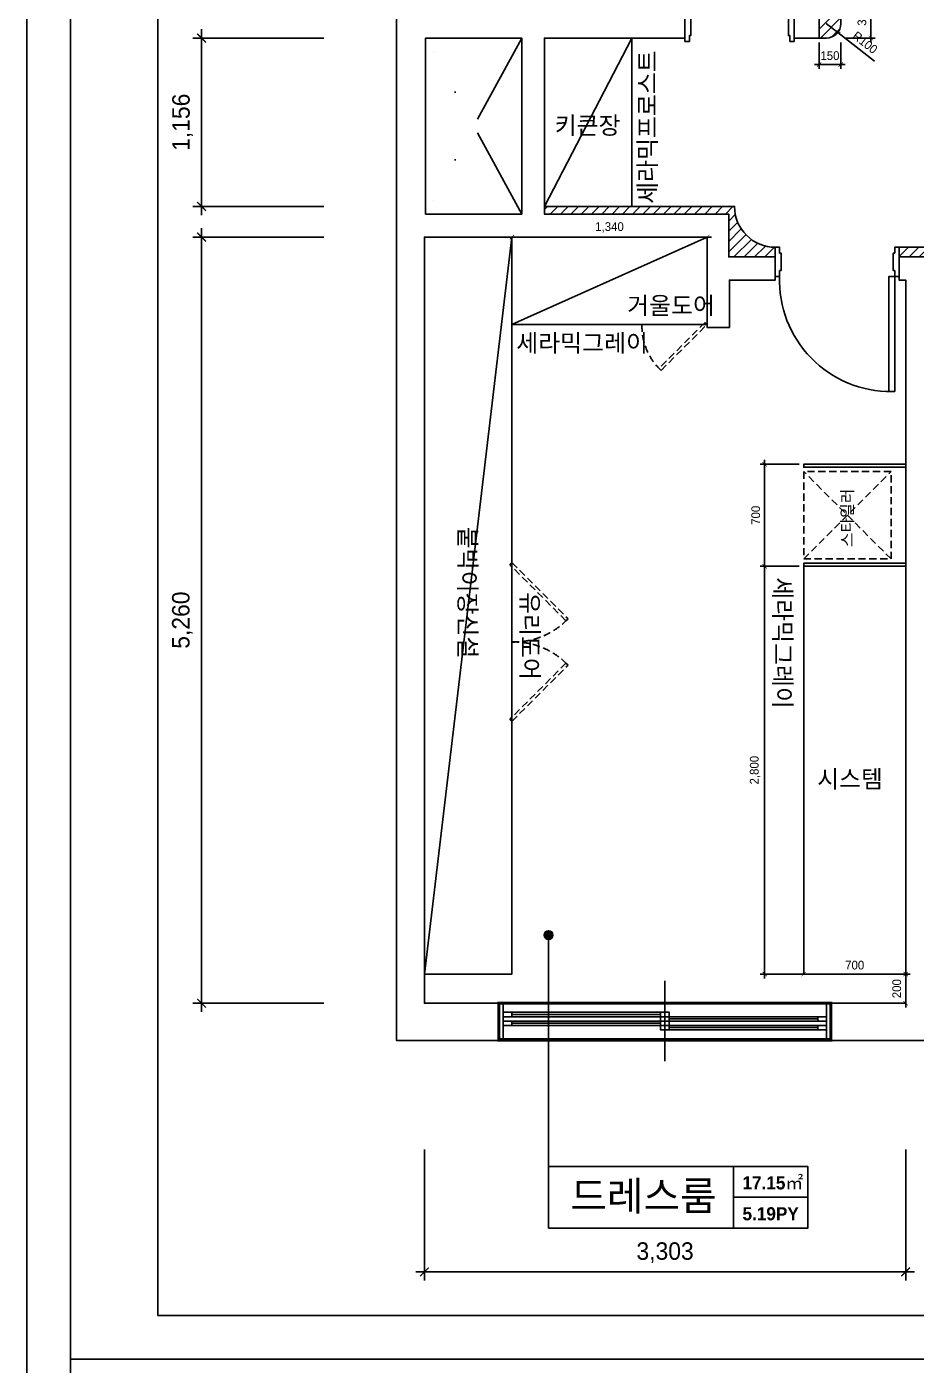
# Model space of a CAD drawing. Header units: millimetres. Extents: x 236955 to 308542, y 30900 to 88969.
# Drawn here: x 256942 to 263047, y 58389 to 67578 of the extents above; entities that cross this region are included whole.
import ezdxf
from ezdxf.enums import TextEntityAlignment as Align

# ---------------------------------------------------------------- set-up
doc = ezdxf.new("R2010")
doc.units = ezdxf.units.MM
doc.header["$LTSCALE"] = 100
doc.header["$PDMODE"] = 3
for name, pattern in [('DASHED', [0.75, 0.5, -0.25]), ('DASHEDX2', [1.5, 1, -0.5]), ('DIVIDE', [31.75, 12.7, -6.35, 0, -6.35, 0, -6.35])]:
    doc.linetypes.add(name, pattern=pattern)
doc.layers.get('DEFPOINTS').update_dxf_attribs({"color": 248})
for name, color, linetype in [('0-ELC TEXT', 7, 'Continuous'), ('03-TEXT', 3, 'Continuous'), ('03-WAL NEW', 3, 'Continuous'), ('06-FUR', 6, 'Continuous'), ('07-DIM WAL', 5, 'Continuous'), ('CO-DO-FR', 7, 'Continuous'), ('CO-DOOR', 8, 'Continuous'), ('F-OPEN', 1, 'DIVIDE'), ('F-WALL1', 2, 'Continuous'), ('F-WIN', 4, 'Continuous'), ('FORM(YOURNAME)-1', 1, 'Continuous'), ('FORM(YOURNAME)-11', 1, 'Continuous'), ('FUR', 8, 'DASHED'), ('설비', 140, 'Continuous')]:
    doc.layers.add(name, color=color, linetype=linetype)
doc.styles.add('HY 울릉도 L', font='')
doc.styles.add('YOURNAME', font='HY울릉도M.TTF')
doc.styles.add('넥슨고딕', font='NEXONLv1GothicBold.ttf')
doc.styles.add('코레일둥고', font='Korail_Round_Gothic_Medium.ttf')
doc.styles.get('HY 울릉도 L').set_extended_font_data('HY울릉도L')
doc.dimstyles.new('30', dxfattribs={"dimscale": 30, "dimtxt": 2, "dimasz": 1, "dimexe": 1, "dimexo": 1, "dimgap": 1, "dimtad": 1, "dimdec": 0, "dimrnd": 0.05, "dimdsep": 46, "dimlunit": 6, "dimtxsty": 'HY 울릉도 L', "dimblk": 'ARCHTICK', "dimcen": 2.5, "dimdle": 1, "dimclrd": 133, "dimclre": 133, "dimclrt": 30, "dimadec": 0, "dimazin": 0, "dimtfac": 1, "dimtdec": 0, "dimtix": 1, "dimtmove": 2, "dimatfit": 3, "dimldrblk": 'ARCHTICK', "dimfxl": 1, "dimlwd": -1, "dimlwe": -1, "dimarcsym": 0})
doc.dimstyles.new('60', dxfattribs={"dimscale": 60, "dimtxt": 2, "dimasz": 1, "dimexe": 1, "dimexo": 1, "dimgap": 1, "dimtad": 1, "dimdec": 0, "dimrnd": 0.05, "dimdsep": 46, "dimlunit": 6, "dimtxsty": 'HY 울릉도 L', "dimblk": 'ARCHTICK', "dimcen": 2.5, "dimdle": 1, "dimclrd": 133, "dimclre": 133, "dimclrt": 30, "dimadec": 0, "dimazin": 0, "dimtfac": 1, "dimtdec": 0, "dimtix": 1, "dimtmove": 2, "dimatfit": 3, "dimldrblk": 'ARCHTICK', "dimfxl": 1, "dimlwd": -1, "dimlwe": -1, "dimarcsym": 0})

# ---------------------------------------------------------------- blocks, each defined once
blk = doc.blocks.new('FORM-ELEVATION')
at = {"layer": 'DEFPOINTS', "color": 158}
blk.add_line((62481, -20692), (-10309, -20692), dxfattribs=at)
for points in [[(-10309, -21692), (71691, -21692), (71691, 35708), (-10309, 35708)], [(-8309, 33708), (61071, 33708), (61071, -19692), (-8309, -19692)]]:
    blk.add_lwpolyline(points, close=True, dxfattribs=at)
at = {"layer": 'FORM(YOURNAME)-11', "color": 250}
blk.add_lwpolyline([(-11309, -22692), (72691, -22692), (72691, 36708), (-11309, 36708)], close=True, dxfattribs=at)
at = {"layer": 'FORM(YOURNAME)-11', "color": 3, "style": 'YOURNAME'}
for tag, height, p in [('1', 450, (71041, -1219)), ('2', 450, (71041, -1863)), ('3', 450, (71041, -3150)), ('4', 450, (71041, -5081)), ('5', 515, (71041, -7398)), ('6', 515, (71041, -9650)), ('7', 515, (71041, -11903)), ('8', 515, (71041, -14155)), ('9', 515, (71041, -16408)), ('10', 515, (66791, -18596)), ('11', 515, (71041, -18660)), ('12', 515, (66791, -20848)), ('13', 515, (71041, -20848))]:
    blk.add_attdef(tag, text='', height=height, dxfattribs=at).set_placement(p, align=Align.MIDDLE_RIGHT)
blk = doc.blocks.new('flooor')
at = {"layer": 'CO-DO-FR'}
for points in [[(261459.6, 67678), (261459.6, 67478), (261489.6, 67478), (261489.6, 67518), (261499.6, 67518), (261499.6, 67638), (261489.6, 67638), (261489.6, 67678), (261459.6, 67678)], [(262209.6, 67678), (262209.6, 67478), (262179.6, 67478), (262179.6, 67518), (262169.6, 67518), (262169.6, 67638), (262179.6, 67638), (262179.6, 67678), (262209.6, 67678)]]:
    blk.add_lwpolyline(points, close=True, dxfattribs=at)
at = {"layer": 'F-OPEN', "ltscale": 0.5}
for p, q in [((260339.6, 66292.5), (259679.6, 67500.5)), ((260339.6, 67500.5), (259679.6, 66292.5))]:
    blk.add_line(p, q, dxfattribs=at)
at = {"layer": 'F-WALL1'}
for points in [[(262379.6, 68300.5), (262379.6, 67500.5), (262209.6, 67500.5), (262209.5, 69336.5)], [(261459.6, 67655.5), (261459.6, 67500.5), (260494.6, 67500.5), (260494.6, 66292.5), (261759.6, 66292.5), (261759.6, 65997.5), (262079.6, 65997.5), (262079.6, 65839.5), (261764.6, 65839.5), (261764.6, 65514.5), (261611.6, 65514.5), (261611.6, 66134.5), (259671.6, 66134.5), (259671.6, 60874.5), (260181.6, 60874.5), (260181.6, 60619.5), (259479.6, 60619.5), (259479.6, 69575.5)], [(263664.6, 60619.5), (262461.6, 60619.5), (262461.6, 60874.5), (262974.6, 60874.5), (262974.6, 65839.5), (262929.6, 65839.5), (262929.6, 65997.5), (263209.6, 65997.5), (263209.6, 65839.5), (263164.6, 65839.5), (263164.6, 60874.5), (263664.6, 60874.5), (263664.6, 60619.5), (263686.3, 60619.5)]]:
    blk.add_lwpolyline(points, dxfattribs=at)
blk.add_lwpolyline([(259679.6, 66292.5), (260339.6, 66292.5), (260339.6, 67500.5), (259679.6, 67500.5)], close=True, dxfattribs=at)
at = {"layer": 'F-WIN'}
for p, q in [((261321.6, 61027.9), (261321.6, 60476.1)), ((262461.6, 60874.5), (260181.6, 60874.5)), ((260181.6, 60874.5), (260181.6, 60629.5)), ((260211.6, 60874.5), (260211.6, 60629.5)), ((262431.6, 60629.5), (262431.6, 60874.5)), ((262461.6, 60629.5), (262461.6, 60874.5)), ((261291.6, 60812), (260271.6, 60812)), ((260271.6, 60797), (261291.6, 60797)), ((261291.6, 60782), (260271.6, 60782)), ((261291.6, 60752), (260271.6, 60752)), ((262371.6, 60782), (261351.6, 60782)), ((261351.6, 60767), (262371.6, 60767)), ((262371.6, 60752), (261351.6, 60752)), ((260271.6, 60737), (261291.6, 60737)), ((261291.6, 60722), (260271.6, 60722)), ((262371.6, 60722), (261351.6, 60722)), ((261351.6, 60707), (262371.6, 60707)), ((262371.6, 60692), (261351.6, 60692)), ((260181.6, 60629.5), (262461.6, 60629.5))]:
    blk.add_line(p, q, dxfattribs=at)
for points in [[(260211.6, 60812), (260211.6, 60782), (260271.6, 60782), (260271.6, 60812)], [(260211.6, 60752), (260211.6, 60722), (260271.6, 60722), (260271.6, 60752)], [(261291.6, 60812), (261291.6, 60782), (261351.6, 60782), (261351.6, 60812)], [(261291.6, 60782), (261291.6, 60752), (261351.6, 60752), (261351.6, 60782)], [(262371.6, 60782), (262371.6, 60752), (262431.6, 60752), (262431.6, 60782)], [(261291.6, 60722), (261291.6, 60692), (261351.6, 60692), (261351.6, 60722)], [(262371.6, 60722), (262371.6, 60692), (262431.6, 60692), (262431.6, 60722)]]:
    blk.add_lwpolyline(points, close=True, dxfattribs=at)
blk.add_lwpolyline([(261321.6, 60752), (261291.6, 60752), (261291.6, 60722), (261351.6, 60722), (261351.6, 60752)], dxfattribs=at)
blk = doc.blocks.new('_ArchTick')
at = {"color": 0, "linetype": 'ByBlock', "const_width": 0.15}
blk.add_lwpolyline([(-0.5, -0.5), (0.5, 0.5)], dxfattribs=at)
blk = doc.blocks.new('*D33')
at = {"layer": '07-DIM WAL', "color": 133}
blk.add_line((260241.6, 66134.5), (261641.6, 66134.5), dxfattribs=at)
at = {"layer": 'DEFPOINTS', "color": 0}
for p in [(260271.6, 66134.5), (261611.6, 66134.5), (261611.6, 66134.5)]:
    blk.add_point(p, dxfattribs=at)
at = {"layer": '07-DIM WAL', "color": 133, "xscale": 30, "yscale": 30, "zscale": 30, "rotation": 180}
blk.add_blockref('_ArchTick', (260271.6, 66134.5), dxfattribs=at)
at = {"layer": '07-DIM WAL', "color": 133, "xscale": 30, "yscale": 30, "zscale": 30}
blk.add_blockref('_ArchTick', (261611.6, 66134.5), dxfattribs=at)
at = {"layer": '07-DIM WAL', "color": 30, "insert": (260941.6, 66200.5), "char_height": 60, "attachment_point": 5, "style": 'HY 울릉도 L'}
blk.add_mtext('1,340', dxfattribs=at)
blk = doc.blocks.new('*D42')
at = {"layer": '07-DIM WAL', "color": 133}
for p, q in [((262244.6, 63874.5), (261976.6, 63874.5)), ((262006.6, 63904.5), (262006.6, 61044.5)), ((262244.6, 61074.5), (261976.6, 61074.5))]:
    blk.add_line(p, q, dxfattribs=at)
at = {"layer": 'DEFPOINTS', "color": 0}
for p in [(262274.6, 63874.5), (262006.6, 61074.5), (262274.6, 61074.5)]:
    blk.add_point(p, dxfattribs=at)
at = {"layer": '07-DIM WAL', "color": 133, "xscale": 30, "yscale": 30, "zscale": 30}
for p, rotation in [((262006.6, 63874.5), 90), ((262006.6, 61074.5), 270)]:
    blk.add_blockref('_ArchTick', p, dxfattribs=dict(at, rotation=rotation))
at = {"layer": '07-DIM WAL', "color": 30, "insert": (261940.7, 62474.5), "char_height": 60, "attachment_point": 5, "rotation": 90, "style": 'HY 울릉도 L'}
blk.add_mtext('2,800', dxfattribs=at)
blk = doc.blocks.new('*D50')
at = {"layer": '07-DIM WAL', "color": 133}
blk.add_line((262244.6, 61074.5), (263004.6, 61074.5), dxfattribs=at)
at = {"layer": 'DEFPOINTS', "color": 0}
for p in [(262274.6, 61074.5), (262974.6, 61074.5), (262974.6, 61074.5)]:
    blk.add_point(p, dxfattribs=at)
at = {"layer": '07-DIM WAL', "color": 133, "xscale": 30, "yscale": 30, "zscale": 30, "rotation": 180}
blk.add_blockref('_ArchTick', (262274.6, 61074.5), dxfattribs=at)
at = {"layer": '07-DIM WAL', "color": 133, "xscale": 30, "yscale": 30, "zscale": 30}
blk.add_blockref('_ArchTick', (262974.6, 61074.5), dxfattribs=at)
at = {"layer": '07-DIM WAL', "color": 30, "insert": (262624.6, 61135.8), "char_height": 60, "attachment_point": 5, "style": 'HY 울릉도 L'}
blk.add_mtext('700', dxfattribs=at)
blk = doc.blocks.new('*D51')
at = {"layer": '07-DIM WAL', "color": 133}
for p, q in [((262006.6, 64604.5), (262006.6, 63844.5)), ((262244.6, 64574.5), (261976.6, 64574.5)), ((262244.6, 63874.5), (261976.6, 63874.5))]:
    blk.add_line(p, q, dxfattribs=at)
at = {"layer": 'DEFPOINTS', "color": 0}
for p in [(262274.6, 64574.5), (262006.6, 63874.5), (262274.6, 63874.5)]:
    blk.add_point(p, dxfattribs=at)
at = {"layer": '07-DIM WAL', "color": 133, "xscale": 30, "yscale": 30, "zscale": 30}
for p, rotation in [((262006.6, 64574.5), 90), ((262006.6, 63874.5), 270)]:
    blk.add_blockref('_ArchTick', p, dxfattribs=dict(at, rotation=rotation))
at = {"layer": '07-DIM WAL', "color": 30, "insert": (261945.4, 64224.5), "char_height": 60, "attachment_point": 5, "rotation": 90, "style": 'HY 울릉도 L'}
blk.add_mtext('700', dxfattribs=at)
blk = doc.blocks.new('*D62')
at = {"layer": '07-DIM WAL', "color": 133}
for p, q in [((259671.6, 59870), (259671.6, 58970)), ((262974.6, 59870), (262974.6, 58970)), ((259611.6, 59030), (263034.6, 59030))]:
    blk.add_line(p, q, dxfattribs=at)
at = {"layer": 'DEFPOINTS', "color": 0}
for p in [(259671.6, 59930), (262974.6, 59930), (262974.6, 59030)]:
    blk.add_point(p, dxfattribs=at)
at = {"layer": '07-DIM WAL', "color": 133, "xscale": 60, "yscale": 60, "zscale": 60, "rotation": 180}
blk.add_blockref('_ArchTick', (259671.6, 59030), dxfattribs=at)
at = {"layer": '07-DIM WAL', "color": 133, "xscale": 60, "yscale": 60, "zscale": 60}
blk.add_blockref('_ArchTick', (262974.6, 59030), dxfattribs=at)
at = {"layer": '07-DIM WAL', "color": 30, "insert": (261323.1, 59162), "char_height": 120, "attachment_point": 5, "style": 'HY 울릉도 L'}
blk.add_mtext('3,303', dxfattribs=at)
blk = doc.blocks.new('*D63')
at = {"layer": '07-DIM WAL', "color": 133}
for p, q in [((258141.9, 60814.5), (258141.9, 66194.5)), ((258981.9, 66134.5), (258081.9, 66134.5)), ((258981.9, 60874.5), (258081.9, 60874.5))]:
    blk.add_line(p, q, dxfattribs=at)
at = {"layer": 'DEFPOINTS', "color": 0}
for p in [(258141.9, 66134.5), (259041.9, 66134.5), (259041.9, 60874.5)]:
    blk.add_point(p, dxfattribs=at)
at = {"layer": '07-DIM WAL', "color": 133, "xscale": 60, "yscale": 60, "zscale": 60}
for p, rotation in [((258141.9, 66134.5), 90), ((258141.9, 60874.5), 270)]:
    blk.add_blockref('_ArchTick', p, dxfattribs=dict(at, rotation=rotation))
at = {"layer": '07-DIM WAL', "color": 30, "insert": (258010, 63504.5), "char_height": 120, "attachment_point": 5, "rotation": 90, "style": 'HY 울릉도 L'}
blk.add_mtext('5,260', dxfattribs=at)
blk = doc.blocks.new('*D64')
at = {"layer": '07-DIM WAL', "color": 133}
for p, q in [((258141.9, 67560.5), (258141.9, 66284.5)), ((258981.9, 67500.5), (258081.9, 67500.5)), ((258981.9, 66344.5), (258081.9, 66344.5))]:
    blk.add_line(p, q, dxfattribs=at)
at = {"layer": 'DEFPOINTS', "color": 0}
for p in [(259041.9, 67500.5), (258141.9, 66344.5), (259041.9, 66344.5)]:
    blk.add_point(p, dxfattribs=at)
at = {"layer": '07-DIM WAL', "color": 133, "xscale": 60, "yscale": 60, "zscale": 60}
for p, rotation in [((258141.9, 67500.5), 90), ((258141.9, 66344.5), 270)]:
    blk.add_blockref('_ArchTick', p, dxfattribs=dict(at, rotation=rotation))
at = {"layer": '07-DIM WAL', "color": 30, "insert": (258011.3, 66922.5), "char_height": 120, "attachment_point": 5, "rotation": 90, "style": 'HY 울릉도 L'}
blk.add_mtext('1,156', dxfattribs=at)
blk = doc.blocks.new('*D224')
at = {"layer": '07-DIM WAL', "color": 133}
for p, q in [((262974.6, 61074.5), (262974.6, 61104.5)), ((262974.6, 61074.5), (262974.6, 60874.5)), ((263004.6, 61074.5), (263004.6, 61074.5)), ((262950.2, 60874.5), (262944.6, 60874.5)), ((262974.6, 60874.5), (262974.6, 60844.5))]:
    blk.add_line(p, q, dxfattribs=at)
at = {"layer": 'DEFPOINTS', "color": 0}
for p in [(262974.6, 61074.5), (262974.6, 60874.5), (262980.2, 60874.5)]:
    blk.add_point(p, dxfattribs=at)
at = {"layer": '07-DIM WAL', "color": 133, "xscale": 30, "yscale": 30, "zscale": 30}
for p, rotation in [((262974.6, 61074.5), 270), ((262974.6, 60874.5), 90)]:
    blk.add_blockref('_ArchTick', p, dxfattribs=dict(at, rotation=rotation))
at = {"layer": '07-DIM WAL', "color": 30, "insert": (262913.4, 60974.5), "char_height": 60, "attachment_point": 5, "rotation": 90, "style": 'HY 울릉도 L'}
blk.add_mtext('200', dxfattribs=at)
blk = doc.blocks.new('*D226')
at = {"layer": '07-DIM WAL', "color": 133}
for p, q in [((262735.9, 67830.5), (262735.9, 67470.5)), ((262559.6, 67800.5), (262765.9, 67800.5)), ((262559.6, 67500.5), (262765.9, 67500.5))]:
    blk.add_line(p, q, dxfattribs=at)
at = {"layer": 'DEFPOINTS', "color": 0}
for p in [(262529.6, 67800.5), (262529.6, 67500.5), (262735.9, 67500.5)]:
    blk.add_point(p, dxfattribs=at)
at = {"layer": '07-DIM WAL', "color": 133, "xscale": 30, "yscale": 30, "zscale": 30}
for p, rotation in [((262735.9, 67800.5), 90), ((262735.9, 67500.5), 270)]:
    blk.add_blockref('_ArchTick', p, dxfattribs=dict(at, rotation=rotation))
at = {"layer": '07-DIM WAL', "color": 30, "insert": (262674.6, 67650.5), "char_height": 60, "attachment_point": 5, "rotation": 90, "style": 'HY 울릉도 L'}
blk.add_mtext('300', dxfattribs=at)
blk = doc.blocks.new('*D227')
at = {"layer": '07-DIM WAL', "color": 133}
for p, q in [((262379.6, 67470.5), (262379.6, 67288.3)), ((262529.6, 67470.5), (262529.6, 67288.3)), ((262379.6, 67318.3), (262349.6, 67318.3)), ((262379.6, 67318.3), (262529.6, 67318.3)), ((262529.6, 67318.3), (262559.6, 67318.3))]:
    blk.add_line(p, q, dxfattribs=at)
at = {"layer": 'DEFPOINTS', "color": 0}
for p in [(262379.6, 67500.5), (262529.6, 67500.5), (262529.6, 67318.3)]:
    blk.add_point(p, dxfattribs=at)
at = {"layer": '07-DIM WAL', "color": 133, "xscale": 30, "yscale": 30, "zscale": 30}
blk.add_blockref('_ArchTick', (262379.6, 67318.3), dxfattribs=at)
at = {"layer": '07-DIM WAL', "color": 133, "xscale": 30, "yscale": 30, "zscale": 30, "rotation": 180}
blk.add_blockref('_ArchTick', (262529.6, 67318.3), dxfattribs=at)
at = {"layer": '07-DIM WAL', "color": 30, "insert": (262454.6, 67379.6), "char_height": 60, "attachment_point": 5, "style": 'HY 울릉도 L'}
blk.add_mtext('150', dxfattribs=at)
blk = doc.blocks.new('*D228')
at = {"layer": '07-DIM WAL', "color": 133}
for p in [(262429.6, 67600.5), (262760, 67341.4)]:
    blk.add_line(p, (262508.3, 67538.8), dxfattribs=at)
at = {"layer": 'DEFPOINTS', "color": 0}
for p in [(262429.6, 67600.5), (262508.3, 67538.8)]:
    blk.add_point(p, dxfattribs=at)
at = {"layer": '07-DIM WAL', "color": 133, "xscale": 30, "yscale": 30, "zscale": 30, "rotation": 141.8934318648184}
blk.add_blockref('_ArchTick', (262508.3, 67538.8), dxfattribs=at)
at = {"layer": '07-DIM WAL', "color": 30, "insert": (262695.6, 67469.8), "char_height": 60, "attachment_point": 5, "rotation": 321.89343, "style": 'HY 울릉도 L'}
blk.add_mtext('R100', dxfattribs=at)

msp = doc.modelspace()

# ---------------------------------------------------------------- hatches: boundary and pattern name
at = {"layer": '0-ELC TEXT'}
h = msp.add_hatch(color=256, dxfattribs=at)
h.dxf.hatch_style = 1
edge = h.paths.add_edge_path()
edge.add_arc((260523.7, 61342.6), 30, 90, 450)
at = {"layer": '03-WAL NEW'}
h = msp.add_hatch(dxfattribs=at)
h.set_pattern_fill('_USER', color=8, scale=50, angle=45, pattern_type=0)
h.set_pattern_definition([(45, (10, 0), (-35.355339, 35.355339), [])])
edge = h.paths.add_edge_path()
edge.add_line((262379.6, 67500.5), (262429.6, 67500.5))
edge.add_arc((262429.6, 67600.5), 100, 270, 360)
edge.add_line((262529.6, 67600.5), (262529.6, 67800.5))
edge.add_line((262529.6, 67800.5), (262479.6, 67800.5))
edge.add_line((262479.6, 67800.5), (262479.6, 67700.5))
edge.add_line((262479.6, 67700.5), (262379.6, 67700.5))
edge.add_line((262379.6, 67700.5), (262379.6, 67500.5))
h = msp.add_hatch(dxfattribs=at)
h.set_pattern_fill('_USER', color=8, scale=50, angle=45, pattern_type=0)
h.set_pattern_definition([(45, (0, 0), (-35.355339, 35.355339), [])])
edge = h.paths.add_edge_path()
edge.add_arc((264059.6, 66344.5), 280, 270, 360, ccw=False)
edge.add_line((264059.6, 66064.5), (264059.6, 65997.5))
edge.add_line((264059.6, 65997.5), (264339.6, 65997.5))
edge.add_line((264339.6, 65997.5), (264339.6, 66344.5))
h.paths.add_polyline_path([(262929.6, 65997.5), (263209.6, 65997.5), (263209.6, 66064.5), (262929.6, 66064.5)])
edge = h.paths.add_edge_path()
edge.add_line((260494.6, 66344.5), (261799.6, 66344.5))
edge.add_arc((262079.6, 66344.5), 280, 180, 270)
edge.add_line((262079.6, 66064.5), (262079.6, 65997.5))
edge.add_line((262079.6, 65997.5), (261759.6, 65997.5))
edge.add_line((261759.6, 65997.5), (261759.6, 66292.5))
edge.add_line((261759.6, 66292.5), (260494.6, 66292.5))
edge.add_line((260494.6, 66292.5), (260494.6, 66344.5))

# ---------------------------------------------------------------- linework, layer by layer
at = {"layer": '0-ELC TEXT'}
for p, q in [((260523.7, 59754.5), (260523.7, 61342.6)), ((261792.3, 59330), (261792.3, 59754.5)), ((261792.3, 59542.3), (262301.9, 59542.3))]:
    msp.add_line(p, q, dxfattribs=at)
msp.add_lwpolyline([(260523.7, 59330), (262301.9, 59330), (262301.9, 59754.5), (260523.7, 59754.5)], close=True, dxfattribs=at)
msp.add_circle((260523.7, 61342.6), 30, dxfattribs=at)
at = {"layer": '03-WAL NEW'}
for points in [[(262379.6, 67500.5), (262429.6, 67500.5, 0.414214), (262529.6, 67600.5), (262529.6, 67800.5), (262479.6, 67800.5), (262479.6, 67700.5), (262379.6, 67700.5), (262379.6, 67500.5)], [(260494.6, 66344.5), (261799.6, 66344.5, 0.414214), (262079.6, 66064.5), (262079.6, 65997.5), (261759.6, 65997.5), (261759.6, 66292.5), (260494.6, 66292.5), (260494.6, 66344.5)]]:
    msp.add_lwpolyline(points, format="xyb", dxfattribs=at)
msp.add_lwpolyline([(262929.6, 65997.5), (263209.6, 65997.5), (263209.6, 66064.5), (262929.6, 66064.5)], close=True, dxfattribs=at)
at = {"layer": '06-FUR'}
msp.add_line((260494.6, 66344.5), (261094.6, 67500.5), dxfattribs=at)
msp.add_lwpolyline([(260494.6, 66344.5), (261094.6, 66344.5), (261094.6, 67500.5), (260494.6, 67500.5)], close=True, dxfattribs=at)
for points in [[(259671.6, 66134.5), (259671.6, 61074.5), (260271.6, 61074.5), (260271.6, 65534.5), (261611.6, 65534.5), (261611.6, 66134.5), (259671.6, 66134.5)], [(261611.6, 66134.5), (260271.6, 65534.5), (260271.6, 66134.5), (259671.6, 61074.5)], [(262974.6, 64554.5), (262274.6, 64554.5), (262274.6, 64574.5), (262974.6, 64574.5), (262974.6, 64554.5)], [(262974.6, 63874.5), (262274.6, 63874.5), (262274.6, 63894.5), (262974.6, 63894.5), (262974.6, 63874.5)], [(262974.6, 61074.5), (262974.6, 63874.5), (262274.6, 63874.5), (262274.6, 61074.5), (262974.6, 61074.5)]]:
    msp.add_lwpolyline(points, dxfattribs=at)
at = {"layer": 'CO-DO-FR'}
for points in [[(262079.6, 65864.5), (262079.6, 66064.5), (262109.6, 66064.5), (262109.6, 66024.5), (262119.6, 66024.5), (262119.6, 65904.5), (262109.6, 65904.5), (262109.6, 65864.5), (262079.6, 65864.5)], [(262929.6, 65864.5), (262929.6, 66064.5), (262899.6, 66064.5), (262899.6, 66024.5), (262889.6, 66024.5), (262889.6, 65904.5), (262899.6, 65904.5), (262899.6, 65864.5), (262929.6, 65864.5)]]:
    msp.add_lwpolyline(points, close=True, dxfattribs=at)
at = {"layer": 'CO-DOOR'}
msp.add_lwpolyline([(262859.6, 65074.5), (262859.6, 65864.5), (262899.6, 65864.5), (262899.6, 65074.5)], close=True, dxfattribs=at)
msp.add_arc((262869.6, 65835), 760.6, 177.77761, 270.75335, dxfattribs=at)
at = {"layer": 'FUR'}
for p, q in [((262874.6, 63924.5), (262274.6, 64524.5)), ((262274.6, 63924.5), (262874.6, 64524.5))]:
    msp.add_line(p, q, dxfattribs=at)
for points in [[(261597.5, 65548.6), (261281.6, 65232.8), (261295.8, 65218.7), (261611.6, 65534.5), (261597.5, 65548.6)], [(260271.6, 63899.5), (260657, 63514.1), (260642.8, 63500), (260257, 63885.8), (260271.1, 63900)], [(260271.6, 62809.5), (260657, 63194.9), (260642.8, 63209), (260257, 62823.2), (260271.1, 62809)]]:
    msp.add_lwpolyline(points, dxfattribs=at)
msp.add_lwpolyline([(262874.6, 63924.5), (262874.6, 64524.5), (262274.6, 64524.5), (262274.6, 63924.5)], close=True, dxfattribs=at)
for centre, radius, start, end in [((261576.7, 65520.8), 412.3, 178.09338, 225.69485), ((260286.2, 63863.7), 509.4, 268.36257, 315.56235), ((260286.2, 62845.3), 509.4, 44.43765, 91.63743)]:
    msp.add_arc(centre, radius, start, end, dxfattribs=at)
at = {"layer": '설비', "color": 140, "const_width": 20}
msp.add_lwpolyline([(260181.6, 60874.5), (262461.6, 60874.5), (262461.6, 60619.5), (260181.6, 60619.5)], close=True, dxfattribs=at)

# ---------------------------------------------------------------- block references
msp.add_blockref('flooor', (0, 0))
at = {"layer": 'FORM(YOURNAME)-1', "xscale": 0.3, "yscale": 0.3, "zscale": 0.3}
msp.add_blockref('FORM-ELEVATION', (260334.4, 64637.5), dxfattribs=at)

# ---------------------------------------------------------------- texts
at = {"layer": '0-ELC TEXT', "style": '코레일둥고'}
for s, p in [('키큰장', (260565.4, 66841)), ('거울도어', (261063, 65604.3)), ('시스템', (262366.7, 62354.4))]:
    msp.add_text(s, height=120, dxfattribs=at).set_placement(p)
at = {"layer": '0-ELC TEXT', "color": 7, "linetype": 'DASHEDX2', "style": '코레일둥고'}
msp.add_text('스타일러', height=80, rotation=90, dxfattribs=at).set_placement((262613, 64006.3))
at = {"layer": '0-ELC TEXT', "style": '코레일둥고'}
for s, p in [('붙박이장신설', (259908.8, 64145.4)), ('유리도어', (260335.9, 63696.9))]:
    msp.add_text(s, height=120, rotation=270, dxfattribs=at).set_placement(p)
at = {"layer": '03-TEXT'}
for s, height, style, p in [('드레스룸', 200, '코레일둥고', (261175.1, 59451.4)), ('17.15㎡', 90, '넥슨고딕', (262063.1, 59596.4)), ('5.19PY', 90, '넥슨고딕', (262047.7, 59384.1))]:
    msp.add_text(s, height=height, dxfattribs=dict(at, style=style)).set_placement(p, align=Align.CENTER)
at = {"layer": '설비', "color": 140, "style": '코레일둥고'}
for s, rotation, p in [('세라믹프로스트', 90, (261262.1, 66362.1)), ('세라믹그레이', 270, (262070.6, 63799.1))]:
    msp.add_text(s, height=120, rotation=rotation, dxfattribs=at).set_placement(p)
msp.add_text('세라믹그레이', height=120, dxfattribs=at).set_placement((260301.9, 65347))

# ---------------------------------------------------------------- dimensions: what is measured, and where the dimension line sits
at = {"layer": '07-DIM WAL'}
for base, p1, p2, dimstyle, picture, middle in [((262735.9, 67500.5), (262529.6, 67800.5), (262529.6, 67500.5), '30', '*D226', (262674.6, 67650.5)), ((258141.9, 66344.5), (259041.9, 67500.5), (259041.9, 66344.5), '60', '*D64', (258011.3, 66922.5)), ((258141.9, 66134.5), (259041.9, 60874.5), (259041.9, 66134.5), '60', '*D63', (258010, 63504.5)), ((262974.6, 60874.5), (262974.6, 61074.5), (262980.2, 60874.5), '30', '*D224', (262913.4, 60974.5))]:
    dim = msp.add_linear_dim(base=base, p1=p1, p2=p2, angle=90, dimstyle=dimstyle, dxfattribs=at)
    dim.commit()
    dim.dimension.update_dxf_attribs({"geometry": picture, "text_midpoint": middle})
dim = msp.add_radius_dim(center=(262429.6, 67600.5), mpoint=(262508.3, 67538.8), dimstyle='30', dxfattribs=at)
dim.commit()
dim.dimension.update_dxf_attribs({"geometry": '*D228', "text_midpoint": (262695.6, 67469.8)})
for base, p1, p2, dimstyle, picture, middle in [((262529.6, 67318.3), (262379.6, 67500.5), (262529.6, 67500.5), '30', '*D227', (262454.6, 67379.6)), ((262974.6, 59030), (259671.6, 59930), (262974.6, 59930), '60', '*D62', (261323.1, 59162))]:
    dim = msp.add_linear_dim(base=base, p1=p1, p2=p2, dimstyle=dimstyle, dxfattribs=at)
    dim.commit()
    dim.dimension.update_dxf_attribs({"geometry": picture, "text_midpoint": middle})
for base, p1, p2, picture, middle in [((261611.6, 66134.5), (260271.6, 66134.5), (261611.6, 66134.5), '*D33', (260941.6, 66200.5)), ((262974.6, 61074.5), (262274.6, 61074.5), (262974.6, 61074.5), '*D50', (262624.6, 61135.8))]:
    dim = msp.add_linear_dim(base=base, p1=p1, p2=p2, dimstyle='30', override={"dimfxl": 1.25}, dxfattribs=at)
    dim.commit()
    dim.dimension.update_dxf_attribs({"geometry": picture, "text_midpoint": middle})
for base, p1, p2, picture, middle in [((262006.6, 63874.5), (262274.6, 64574.5), (262274.6, 63874.5), '*D51', (261945.4, 64224.5)), ((262006.6, 61074.5), (262274.6, 63874.5), (262274.6, 61074.5), '*D42', (261940.7, 62474.5))]:
    dim = msp.add_linear_dim(base=base, p1=p1, p2=p2, angle=90, dimstyle='30', override={"dimfxl": 1.25}, dxfattribs=at)
    dim.commit()
    dim.dimension.update_dxf_attribs({"geometry": picture, "text_midpoint": middle})

doc.saveas('drawing.dxf')
